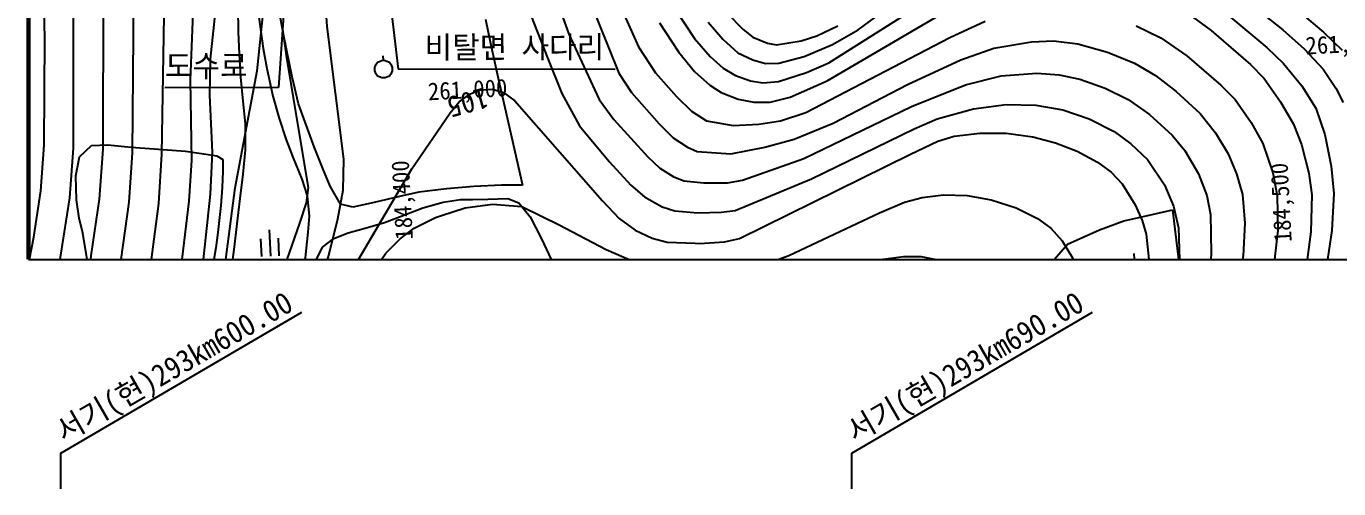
# Model space of a CAD drawing. Header units: millimetres. Extents: x 10470 to 11266, y 1103 to 1809.
# Drawn here: x 10555.8 to 10705.1, y 1364.9 to 1417.5 of the extents above; entities that cross this region are included whole.
import ezdxf
from ezdxf.enums import TextEntityAlignment as Align
from ezdxf.xclip import XClip

# ---------------------------------------------------------------- set-up
doc = ezdxf.new("R2010")
doc.units = ezdxf.units.MM
doc.header["$LTSCALE"] = 10
doc.header["$MEASUREMENT"] = 0
doc.header["$XCLIPFRAME"] = 2
doc.linetypes.add('A-CENTR01', pattern=[2, 1.25, -0.25, 0.25, -0.25])
for name, color, linetype in [('TN-MACL', 6, 'A-CENTR01'), ('TZ-BASE', 253, 'Continuous'), ('TZ-LEAL', 1, 'Continuous'), ('TZ-LEAT', 3, 'Continuous')]:
    doc.layers.add(name, color=color, linetype=linetype)
doc.layers.add('TX-PAPR', color=2, linetype='Continuous', plot=False)
doc.styles.add('HANA', font='GulimChe.ttf')
doc.styles.add('굴림체', font='GulimChe.ttf')

# ---------------------------------------------------------------- blocks, each defined once
blk = doc.blocks.new('JD-DHFDCHG54DXG3XF')
at = {"layer": 'TZ-BASE'}
for p, q in [((15.19, -63.03, 99), (15.72, -31.45, 99)), ((18.43, -54.62, 100), (19.31, -31.81, 100)), ((61.11, -32.2, 101), (69.41, -50.85, 101)), ((11.83, -62.89, 98), (12.09, -35.41, 98)), ((1.86, -49.81, 95), (1.55, -37.05, 95)), ((8.48, -62.48, 97), (8.55, -36.13, 97)), ((5.12, -62.37, 96), (5.11, -41.83, 96)), ((59.06, -42.66, 103), (61.49, -49.39, 103)), ((62.69, -42.73, 102), (67.17, -53.84, 102)), ((91.08, -52.64, 99), (106.24, -43.08, 99)), ((94.42, -48.89, 98), (103.18, -42.36, 98)), ((20.72, -52.22, 101), (21.48, -45, 101)), ((56.79, -46.27, 104), (59.04, -52.1, 104)), ((137.57, -44.83, 98), (142.74, -48.89, 98)), ((23.91, -49.13, 102.69), (23.84, -46.36, 102.69)), ((26.02, -53.58, 102), (26.71, -47.06, 102)), ((26.21, -47.48, 102.69), (26.69, -51.01, 102.69)), ((29.04, -49.62, 105.53), (28.54, -46.75, 105.53)), ((33.97, -48.54, 104), (33.88, -46.86, 104)), ((52.01, -47.69, 105.53), (52.58, -50.45, 105.53)), ((73.64, -46.66, 99), (75.78, -49.87, 99)), ((79.47, -46.98, 97), (81.32, -48.87, 97)), ((90.88, -54.69, 100), (105.14, -46.36, 100)), ((131.32, -46.6, 100), (134.56, -48.97, 100)), ((136.11, -46.95, 99), (140.92, -50.92, 99)), ((144.73, -46.97, 97), (147.35, -49.16, 97)), ((24.02, -51.66, 102.69), (23.91, -49.13, 102.69)), ((29.38, -52.07, 103), (28.86, -48.26, 103)), ((35.87, -63.6, 104), (33.97, -48.54, 104)), ((71.8, -48.12, 100), (73.96, -51.42, 100)), ((77.33, -48.03, 98), (79, -49.98, 98)), ((81.32, -48.87, 97), (82.42, -49.74, 97)), ((89.69, -49.6, 97), (92.09, -48.44, 97)), ((91.5, -50.56, 98), (94.42, -48.89, 98)), ((104.82, -49.76, 101), (108.86, -47.93, 101)), ((126.02, -48.46, 101), (128.85, -49.82, 101)), ((134.56, -48.97, 100), (139.05, -52.86, 100)), ((142.74, -48.89, 98), (145.16, -51.06, 98)), ((147.35, -49.16, 97), (149.46, -51.22, 97)), ((1.79, -62, 95), (1.86, -49.81, 95)), ((30.02, -54.23, 105.53), (29.04, -49.62, 105.53)), ((52.58, -50.45, 105.53), (53.6, -55.08, 105.53)), ((61.49, -49.39, 103), (64.93, -56.83, 103)), ((75.78, -49.87, 99), (77.57, -51.93, 99)), ((79, -49.98, 98), (80.72, -51.5, 98)), ((82.42, -49.74, 97), (84.08, -50.43, 97)), ((84.08, -50.43, 97), (85.11, -50.62, 97)), ((85.11, -50.62, 97), (87.93, -50.14, 97)), ((87.93, -50.14, 97), (89.69, -49.6, 97)), ((88.26, -51.93, 98), (91.5, -50.56, 98)), ((88.45, -58.31, 101), (104.82, -49.76, 101)), ((109.84, -50.98, 102), (114.12, -50.26, 102)), ((114.12, -50.26, 102), (116.64, -50.17, 102)), ((116.64, -50.17, 102), (119.39, -50.49, 102)), ((119.39, -50.49, 102), (122.76, -51.45, 102)), ((128.85, -49.82, 101), (131.79, -51.84, 101)), ((20.64, -56.32, 101), (20.72, -52.22, 101)), ((24.18, -54.3, 102.69), (24.02, -51.66, 102.69)), ((26.69, -51.01, 102.69), (27.12, -53.3, 102.69)), ((31.88, -66.84, 103), (29.38, -52.07, 103)), ((40.32, -51.87, 104.43), (40.35, -52.37, 104.43)), ((59.04, -52.1, 104), (60.68, -56.16, 104)), ((69.41, -50.85, 101), (71.34, -53.79, 101)), ((73.96, -51.42, 100), (75.8, -53.63, 100)), ((77.57, -51.93, 99), (79.05, -53.25, 99)), ((80.72, -51.5, 98), (82.41, -52.33, 98)), ((85.37, -52.7, 98), (88.26, -51.93, 98)), ((106.07, -52.3, 102), (109.84, -50.98, 102)), ((122.76, -51.45, 102), (125.85, -52.71, 102)), ((131.79, -51.84, 101), (135.69, -55.19, 101)), ((140.92, -50.92, 99), (142.81, -52.74, 99)), ((145.16, -51.06, 98), (147.31, -53.38, 98)), ((23.53, -66.88, 102), (26.02, -53.58, 102)), ((27.12, -53.3, 102.69), (27.82, -56.46, 102.69)), ((75.8, -53.63, 100), (77.52, -55.18, 100)), ((79.05, -53.25, 99), (80.46, -54.1, 99)), ((82.41, -52.33, 98), (83.87, -52.73, 98)), ((83.87, -52.73, 98), (85.37, -52.7, 98)), ((88.53, -53.77, 99), (91.08, -52.64, 99)), ((100.02, -55.1, 102), (106.07, -52.3, 102)), ((125.85, -52.71, 102), (128.22, -54.11, 102)), ((139.05, -52.86, 100), (140.62, -54.45, 100)), ((142.81, -52.74, 99), (144.9, -55.26, 99)), ((147.31, -53.38, 98), (148.77, -55.55, 98)), ((18.59, -63.76, 100), (18.43, -54.62, 100)), ((24.44, -57, 102.69), (24.18, -54.3, 102.69)), ((30.73, -57.31, 105.53), (30.02, -54.23, 105.53)), ((53.6, -55.08, 105.53), (54.19, -57.73, 105.53)), ((67.17, -53.84, 102), (68.61, -56.02, 102)), ((71.34, -53.79, 101), (73.73, -56.49, 101)), ((77.52, -55.18, 100), (78.83, -56.04, 100)), ((80.46, -54.1, 99), (82.16, -54.69, 99)), ((82.16, -54.69, 99), (83.54, -54.92, 99)), ((83.54, -54.92, 99), (85.35, -54.78, 99)), ((85.35, -54.78, 99), (88.53, -53.77, 99)), ((86.68, -56.56, 100), (90.88, -54.69, 100)), ((91.56, -59.5, 102), (100.02, -55.1, 102)), ((100.48, -57.61, 103), (106.62, -55.17, 103)), ((106.62, -55.17, 103), (110.68, -54.14, 103)), ((110.68, -54.14, 103), (114.72, -53.83, 103)), ((114.72, -53.83, 103), (117.27, -54.02, 103)), ((117.27, -54.02, 103), (119.62, -54.52, 103)), ((119.62, -54.52, 103), (122.52, -55.53, 103)), ((128.22, -54.11, 102), (130.58, -55.92, 102)), ((135.69, -55.19, 101), (137.29, -56.84, 101)), ((140.62, -54.45, 100), (142.47, -57.07, 100)), ((144.9, -55.26, 99), (146.48, -57.82, 99)), ((20.95, -62.83, 101), (20.64, -56.32, 101)), ((27.82, -56.46, 102.69), (28.51, -59, 102.69)), ((49.01, -57.1, 105), (50.2, -56.2, 105)), ((50.2, -56.2, 105), (51.24, -55.75, 105)), ((51.24, -55.75, 105), (52.78, -55.65, 105)), ((52.78, -55.65, 105), (54.06, -56.03, 105)), ((54.06, -56.03, 105), (55.33, -56.97, 105)), ((60.68, -56.16, 104), (62.69, -59.82, 104)), ((68.61, -56.02, 102), (71.78, -59.58, 102)), ((73.73, -56.49, 101), (75.43, -58.16, 101)), ((78.83, -56.04, 100), (80.74, -56.78, 100)), ((84.38, -57.12, 100), (86.68, -56.56, 100)), ((122.52, -55.53, 103), (125.12, -56.81, 103)), ((130.58, -55.92, 102), (133.31, -58.4, 102)), ((148.77, -55.55, 98), (149.6, -57.16, 98)), ((24.68, -59.58, 102.69), (24.44, -57, 102.69)), ((32.51, -62.19, 105.53), (30.73, -57.31, 105.53)), ((47.97, -58.34, 105), (49.01, -57.1, 105)), ((54.19, -57.73, 105.53), (56.2, -66.58, 105.53)), ((55.33, -56.97, 105), (60.45, -62.82, 105)), ((64.93, -56.83, 103), (66.59, -59.1, 103)), ((75.43, -58.16, 101), (77.15, -59.26, 101)), ((80.74, -56.78, 100), (82.52, -57.12, 100)), ((82.52, -57.12, 100), (84.38, -57.12, 100)), ((88.21, -63.55, 103), (100.48, -57.61, 103)), ((103.41, -59.03, 104), (107.53, -57.89, 104)), ((107.53, -57.89, 104), (111.24, -57.41, 104)), ((111.24, -57.41, 104), (114.61, -57.48, 104)), ((114.61, -57.48, 104), (117.69, -57.99, 104)), ((117.69, -57.99, 104), (120.7, -59.03, 104)), ((125.12, -56.81, 103), (127.56, -58.53, 103)), ((137.29, -56.84, 101), (139.11, -59.42, 101)), ((142.47, -57.07, 100), (143.93, -59.62, 100)), ((146.48, -57.82, 99), (147.51, -60.79, 99)), ((24.71, -62.54, 102.69), (24.68, -59.58, 102.69)), ((28.51, -59, 102.69), (29.33, -61.41, 102.69)), ((43.62, -64.7, 105), (47.97, -58.34, 105)), ((66.59, -59.1, 103), (70.46, -63.36, 103)), ((71.78, -59.58, 102), (73.37, -61.18, 102)), ((77.15, -59.26, 101), (80.2, -59.77, 101)), ((80.2, -59.77, 101), (83.12, -59.64, 101)), ((83.12, -59.64, 101), (85.57, -59.25, 101)), ((85.57, -59.25, 101), (88.45, -58.31, 101)), ((87.12, -61.34, 102), (91.56, -59.5, 102)), ((100.79, -60.17, 104), (103.41, -59.03, 104)), ((120.7, -59.03, 104), (123.52, -60.46, 104)), ((127.56, -58.53, 103), (130.14, -60.86, 103)), ((133.31, -58.4, 102), (135.08, -60.61, 102)), ((139.11, -59.42, 101), (140.44, -61.83, 101)), ((143.93, -59.62, 100), (144.86, -61.94, 100)), ((62.69, -59.82, 104), (66.07, -63.86, 104)), ((73.37, -61.18, 102), (74.97, -62.25, 102)), ((89.08, -65.85, 104), (100.79, -60.17, 104)), ((103.48, -61.57, 105), (105.33, -60.99, 105)), ((105.33, -60.99, 105), (108.26, -60.66, 105)), ((108.26, -60.66, 105), (111.25, -60.66, 105)), ((111.25, -60.66, 105), (114.29, -61.06, 105)), ((114.29, -61.06, 105), (116.87, -61.74, 105)), ((123.52, -60.46, 104), (125.44, -61.87, 104)), ((130.14, -60.86, 103), (131.58, -62.63, 103)), ((135.08, -60.61, 102), (136.51, -62.99, 102)), ((147.51, -60.79, 99), (148.23, -64.39, 99)), ((1.39, -67.2, 95), (1.79, -62, 95)), ((4.69, -67.99, 96), (5.12, -62.37, 96)), ((5.82, -63.33, 101.53), (7.16, -62.07, 101.53)), ((7.16, -62.07, 101.53), (9.03, -61.98, 101.53)), ((8.09, -68.14, 97), (8.48, -62.48, 97)), ((9.03, -61.98, 101.53), (11.7, -62.23, 101.53)), ((11.7, -62.23, 101.53), (15.32, -62.5, 101.53)), ((15.32, -62.5, 101.53), (17.88, -62.7, 101.53)), ((17.88, -62.7, 101.53), (19.97, -62.99, 101.53)), ((24.44, -65.32, 102.69), (24.71, -62.54, 102.69)), ((29.33, -61.41, 102.69), (30.09, -63.37, 102.69)), ((33.5, -64.68, 105.53), (32.51, -62.19, 105.53)), ((74.97, -62.25, 102), (76.08, -62.74, 102)), ((79.91, -62.99, 102), (83.77, -62.25, 102)), ((83.77, -62.25, 102), (87.12, -61.34, 102)), ((100.35, -63.04, 105), (103.48, -61.57, 105)), ((116.87, -61.74, 105), (119.34, -62.7, 105)), ((119.34, -62.7, 105), (121.63, -63.93, 105)), ((125.44, -61.87, 104), (127.33, -63.66, 104)), ((131.58, -62.63, 103), (133.14, -65.26, 103)), ((140.44, -61.83, 101), (141.59, -65.16, 101)), ((144.86, -61.94, 100), (145.69, -65.2, 100)), ((5.4, -65.51, 101.53), (5.82, -63.33, 101.53)), ((11.45, -68.5, 98), (11.83, -62.89, 98)), ((14.85, -68.64, 99), (15.19, -63.03, 99)), ((18.3, -68.39, 100), (18.59, -63.76, 100)), ((19.97, -62.99, 101.53), (21.42, -63.23, 101.53)), ((20.71, -67.6, 101), (20.95, -62.83, 101)), ((21.42, -63.23, 101.53), (22.12, -63.66, 101.53)), ((22.12, -63.66, 101.53), (22.13, -64.97, 101.53)), ((30.09, -63.37, 102.69), (31.12, -65.9, 102.69)), ((35.82, -67.15, 104), (35.87, -63.6, 104)), ((60.45, -62.82, 105), (65.31, -68.35, 105)), ((66.07, -63.86, 104), (68.55, -66.55, 104)), ((70.46, -63.36, 103), (71.83, -64.63, 103)), ((76.08, -62.74, 102), (79.91, -62.99, 102)), ((80.89, -72.64, 105), (100.35, -63.04, 105)), ((81.23, -65.99, 103), (88.21, -63.55, 103)), ((121.63, -63.93, 105), (123.21, -65.1, 105)), ((127.33, -63.66, 104), (129.26, -66.54, 104)), ((136.51, -62.99, 102), (137.45, -65.26, 102)), ((5.45, -68.24, 101.53), (5.4, -65.51, 101.53)), ((22.13, -64.97, 101.53), (22.03, -66.84, 101.53)), ((24.08, -68.08, 102.69), (24.44, -65.32, 102.69)), ((34.34, -66.68, 105.53), (33.5, -64.68, 105.53)), ((36.77, -76.31, 105), (43.62, -64.7, 105)), ((71.83, -64.63, 103), (73.35, -65.56, 103)), ((73.35, -65.56, 103), (74.57, -66.06, 103)), ((123.21, -65.1, 105), (124.45, -66.4, 105)), ((133.14, -65.26, 103), (134.08, -67.74, 103)), ((137.45, -65.26, 102), (138.12, -67.63, 102)), ((141.59, -65.16, 101), (142.07, -67.76, 101)), ((145.69, -65.2, 100), (146.02, -67.66, 100)), ((148.23, -64.39, 99), (148.52, -67.5, 99)), ((0.59, -72.47, 95), (1.39, -67.2, 95)), ((21.6, -81.62, 102), (23.53, -66.88, 102)), ((22.03, -66.84, 101.53), (21.87, -68.87, 101.53)), ((31.12, -65.9, 102.69), (31.71, -67.78, 102.69)), ((31.64, -68.57, 103), (31.88, -66.84, 103)), ((35.49, -68.73, 105.53), (34.34, -66.68, 105.53)), ((35.21, -70.39, 104), (35.82, -67.15, 104)), ((47.55, -66.98, 105.53), (44.42, -67.36, 105.53)), ((50.66, -66.72, 105.53), (47.55, -66.98, 105.53)), ((53.81, -66.56, 105.53), (50.66, -66.72, 105.53)), ((56.2, -66.58, 105.53), (53.81, -66.56, 105.53)), ((68.55, -66.55, 104), (70.09, -67.9, 104)), ((74.57, -66.06, 103), (76.83, -66.3, 103)), ((76.83, -66.3, 103), (79.54, -66.28, 103)), ((79.54, -66.28, 103), (81.23, -65.99, 103)), ((80.4, -69.44, 104), (89.08, -65.85, 104)), ((124.45, -66.4, 105), (125.91, -68.8, 105)), ((129.26, -66.54, 104), (130.3, -68.95, 104)), ((3.68, -74.54, 96), (4.69, -67.99, 96)), ((5.76, -70.3, 101.53), (5.45, -68.24, 101.53)), ((7.15, -74.6, 97), (8.09, -68.14, 97)), ((10.38, -76.1, 98), (11.45, -68.5, 98)), ((13.92, -75.62, 99), (14.85, -68.64, 99)), ((17.45, -75.18, 100), (18.3, -68.39, 100)), ((20.12, -73.27, 101), (20.71, -67.6, 101)), ((23.73, -70.95, 102.69), (24.08, -68.08, 102.69)), ((30.87, -70.88, 103), (31.64, -68.57, 103)), ((31.71, -67.78, 102.69), (31.94, -70.09, 102.69)), ((39.34, -68.54, 105.53), (36.92, -69.06, 105.53)), ((42.2, -67.85, 105.53), (39.34, -68.54, 105.53)), ((44.42, -67.36, 105.53), (42.2, -67.85, 105.53)), ((44.87, -69.15, 112.81), (47.2, -68.49, 112.81)), ((47.2, -68.49, 112.81), (49.17, -68.2, 112.81)), ((49.17, -68.2, 112.81), (50.52, -68.19, 112.81)), ((50.52, -68.19, 112.81), (52.26, -68.14, 112.81)), ((52.26, -68.14, 112.81), (54.56, -68.08, 112.81)), ((54.56, -68.08, 112.81), (55.8, -68.59, 112.81)), ((55.8, -68.59, 112.81), (57.09, -70.15, 112.81)), ((65.31, -68.35, 105), (67.21, -70.36, 105)), ((70.09, -67.9, 104), (72.09, -69.03, 104)), ((96.82, -69.72, 106), (99.68, -68.51, 106)), ((99.68, -68.51, 106), (101.68, -67.95, 106)), ((101.68, -67.95, 106), (104.12, -67.68, 106)), ((104.12, -67.68, 106), (106.81, -67.73, 106)), ((106.81, -67.73, 106), (109.53, -68.23, 106)), ((109.53, -68.23, 106), (112.37, -69.15, 106)), ((134.08, -67.74, 103), (134.51, -69.89, 103)), ((138.12, -67.63, 102), (138.39, -70.87, 102)), ((142.07, -67.76, 101), (142.14, -71.69, 101)), ((146.02, -67.66, 100), (145.91, -71.88, 100)), ((148.52, -67.5, 99), (148.32, -71.7, 99)), ((21.87, -68.87, 101.53), (21.56, -71.95, 101.53)), ((31.94, -70.09, 102.69), (31.79, -71.92, 102.69)), ((36.92, -69.06, 105.53), (35.49, -68.73, 105.53)), ((40.51, -70.79, 112.81), (43, -69.85, 112.81)), ((43, -69.85, 112.81), (44.87, -69.15, 112.81)), ((46.33, -70.24, 106), (47.01, -70, 106)), ((47.01, -70, 106), (49.69, -69.14, 106)), ((49.69, -69.14, 106), (52.81, -68.71, 106)), ((52.81, -68.71, 106), (56.15, -68.98, 106)), ((56.15, -68.98, 106), (60.39, -71.09, 106)), ((57.09, -70.15, 112.81), (58.38, -72.67, 112.81)), ((72.09, -69.03, 104), (73.55, -69.5, 104)), ((73.55, -69.5, 104), (76.16, -69.71, 104)), ((76.16, -69.71, 104), (78.84, -69.65, 104)), ((78.84, -69.65, 104), (80.4, -69.44, 104)), ((86.5, -74.57, 106), (96.82, -69.72, 106)), ((112.37, -69.15, 106), (114.82, -70.35, 106)), ((124.64, -70.63, 105.94), (127.01, -70.09, 105.94)), ((125.91, -68.8, 105), (126.71, -70.58, 105)), ((127.01, -70.09, 105.94), (130.19, -69.35, 105.94)), ((130.19, -69.35, 105.94), (131.8, -83.28, 105.94)), ((130.3, -68.95, 104), (130.84, -71.43, 104)), ((134.51, -69.89, 103), (134.58, -74.31, 103)), ((6.17, -72.03, 101.53), (5.76, -70.3, 101.53)), ((23.4, -73.88, 102.69), (23.73, -70.95, 102.69)), ((26.9, -82.39, 103), (30.87, -70.88, 103)), ((27.38, -71.63, 102.61), (27.54, -74.63, 102.61)), ((34.12, -74.68, 104), (35.21, -70.39, 104)), ((36.39, -71.97, 112.81), (38.57, -71.36, 112.81)), ((38.57, -71.36, 112.81), (40.51, -70.79, 112.81)), ((42.31, -72.66, 106), (43.89, -71.47, 106)), ((43.89, -71.47, 106), (46.33, -70.24, 106)), ((60.39, -71.09, 106), (65.74, -73.87, 106)), ((67.21, -70.36, 105), (69.03, -71.69, 105)), ((114.82, -70.35, 106), (116.33, -71.44, 106)), ((116.33, -71.44, 106), (117.62, -72.89, 106)), ((118.21, -73.29, 105.94), (121.87, -71.65, 105.94)), ((121.87, -71.65, 105.94), (124.64, -70.63, 105.94)), ((126.71, -70.58, 105), (127.19, -72.12, 105)), ((130.84, -71.43, 104), (130.99, -75.54, 104)), ((138.39, -70.87, 102), (138.2, -74.58, 102)), ((0, -75.56, 95), (0.59, -72.47, 95)), ((6.91, -76.44, 101.53), (6.17, -72.03, 101.53)), ((21.56, -71.95, 101.53), (21.31, -73.68, 101.53)), ((26.54, -74.68, 102.61), (26.44, -72.68, 102.61)), ((28.54, -74.58, 102.61), (28.43, -72.58, 102.61)), ((31.79, -71.92, 102.69), (31.5, -74.83, 102.69)), ((33.47, -73.6, 112.81), (34.76, -72.64, 112.81)), ((34.76, -72.64, 112.81), (36.39, -71.97, 112.81)), ((40.67, -74.3, 106), (42.31, -72.66, 106)), ((58.38, -72.67, 112.81), (59.61, -75.31, 112.81)), ((69.03, -71.69, 105), (70.96, -72.59, 105)), ((70.96, -72.59, 105), (72.69, -73.04, 105)), ((72.69, -73.04, 105), (75.87, -73.16, 105)), ((75.87, -73.16, 105), (76.37, -73.18, 105)), ((76.37, -73.18, 105), (79.2, -73.02, 105)), ((79.2, -73.02, 105), (80.89, -72.64, 105)), ((117.62, -72.89, 106), (118.81, -74.84, 106)), ((127.19, -72.12, 105), (127.55, -75.95, 105)), ((142.14, -71.69, 101), (141.78, -75.08, 101)), ((145.91, -71.88, 100), (145.49, -75.03, 100)), ((148.32, -71.7, 99), (147.71, -75.66, 99)), ((0, -95.25, 96), (3.68, -74.54, 96)), ((3.07, -98.16, 97), (7.15, -74.6, 97)), ((17.91, -91.05, 101), (20.12, -73.27, 101)), ((21.31, -73.68, 101.53), (20.84, -76.61, 101.53)), ((23.02, -76.71, 102.69), (23.4, -73.88, 102.69)), ((32.55, -75.45, 112.81), (33.47, -73.6, 112.81)), ((39.33, -76.2, 106), (40.67, -74.3, 106)), ((65.74, -73.87, 106), (69.6, -75.55, 106)), ((84.04, -75.42, 106), (86.5, -74.57, 106)), ((97.24, -74.97, 107), (99.56, -74.66, 107)), ((99.56, -74.66, 107), (101.59, -74.66, 107)), ((101.59, -74.66, 107), (104.04, -75.15, 107)), ((116.25, -75.53, 105.94), (118.21, -73.29, 105.94)), ((125.93, -76.72, 106.07), (125.81, -74.32, 106.07)), ((134.58, -74.31, 103), (134.44, -76.38, 103)), ((138.2, -74.58, 102), (137.86, -76.91, 102)), ((31.5, -74.83, 102.69), (28.78, -85.11, 102.69)), ((33.15, -77.86, 104), (34.12, -74.68, 104)), ((95.15, -75.57, 107), (97.24, -74.97, 107)), ((118.81, -74.84, 106), (119.43, -76.27, 106))]:
    blk.add_line(p, q, dxfattribs=at)
at = {"layer": 'TZ-BASE', "linetype": 'ByBlock'}
for p, q in [((29.84, -35.97), (28.43, -55.46)), ((40.22, -37.7), (42.08, -53.36)), ((42.08, -53.36), (66.74, -53.32)), ((28.43, -55.46), (15.53, -55.48))]:
    blk.add_line(p, q, dxfattribs=at)
at = {"layer": 'TZ-BASE'}
blk.add_circle((40.4, -53.37, 104.43), 1, dxfattribs=at)
at = {"layer": 'TZ-BASE', "style": 'HANA'}
for s, height, rotation, p in [('비탈면 사다리', 2.5, 0.0946, (45.07, -52.13)), ('261,000', 2, 2.9893, (145.36, -51.71)), ('도수로', 2.5, 0.0946, (15.52, -54.26)), ('261,000', 2, 2.9893, (45.5, -56.92)), ('105', 2.4, 195.5154, (51.91, -55.41, 105))]:
    blk.add_text(s, height=height, rotation=rotation, dxfattribs=at).set_placement(p)
for s, p in [('184,400', (43.27, -63.69)), ('184,500', (143.27, -63.98))]:
    blk.add_text(s, height=2, rotation=92.9893, dxfattribs=at).set_placement(p, align=Align.RIGHT)

msp = doc.modelspace()

# ---------------------------------------------------------------- linework, layer by layer
at = {"layer": 'TN-MACL', "const_width": 0.5, "elevation": 67.65}
msp.add_lwpolyline([(10556.02, 1540.95), (10556.02, 1390.95)], dxfattribs=at)
at = {"layer": 'TX-PAPR', "elevation": 67.65, "flags": 128}
msp.add_lwpolyline([(10556.02, 1390.95), (11256.02, 1390.95), (11256.02, 1540.95), (10556.02, 1540.95), (10556.02, 1390.95)], dxfattribs=at)
at = {"layer": 'TZ-LEAL'}
for points in [[(10587.07, 1384.9), (10559.68, 1368.87), (10559.68, 1364.87)], [(10677.07, 1384.9), (10649.68, 1368.87), (10649.68, 1364.87)]]:
    msp.add_lwpolyline(points, dxfattribs=at)

# ---------------------------------------------------------------- block references
at = {"layer": 'TZ-BASE'}
ref = msp.add_blockref('JD-DHFDCHG54DXG3XF', (10556.02, 1465.95, 67.65), dxfattribs=at)
XClip(ref).set_block_clipping_path([(-0.0000000003, -74.9999999998), (700.0000000003, 75.0000000023)])

# ---------------------------------------------------------------- texts
at = {"layer": 'TZ-LEAT', "style": '굴림체'}
for s, p in [('서기(현)293km600.00', (10573.18, 1377.66)), ('서기(현)293km690.00', (10663.18, 1377.66))]:
    msp.add_text(s, height=2.5, rotation=30, dxfattribs=at).set_placement(p, align=Align.CENTER)

doc.saveas('drawing.dxf')
